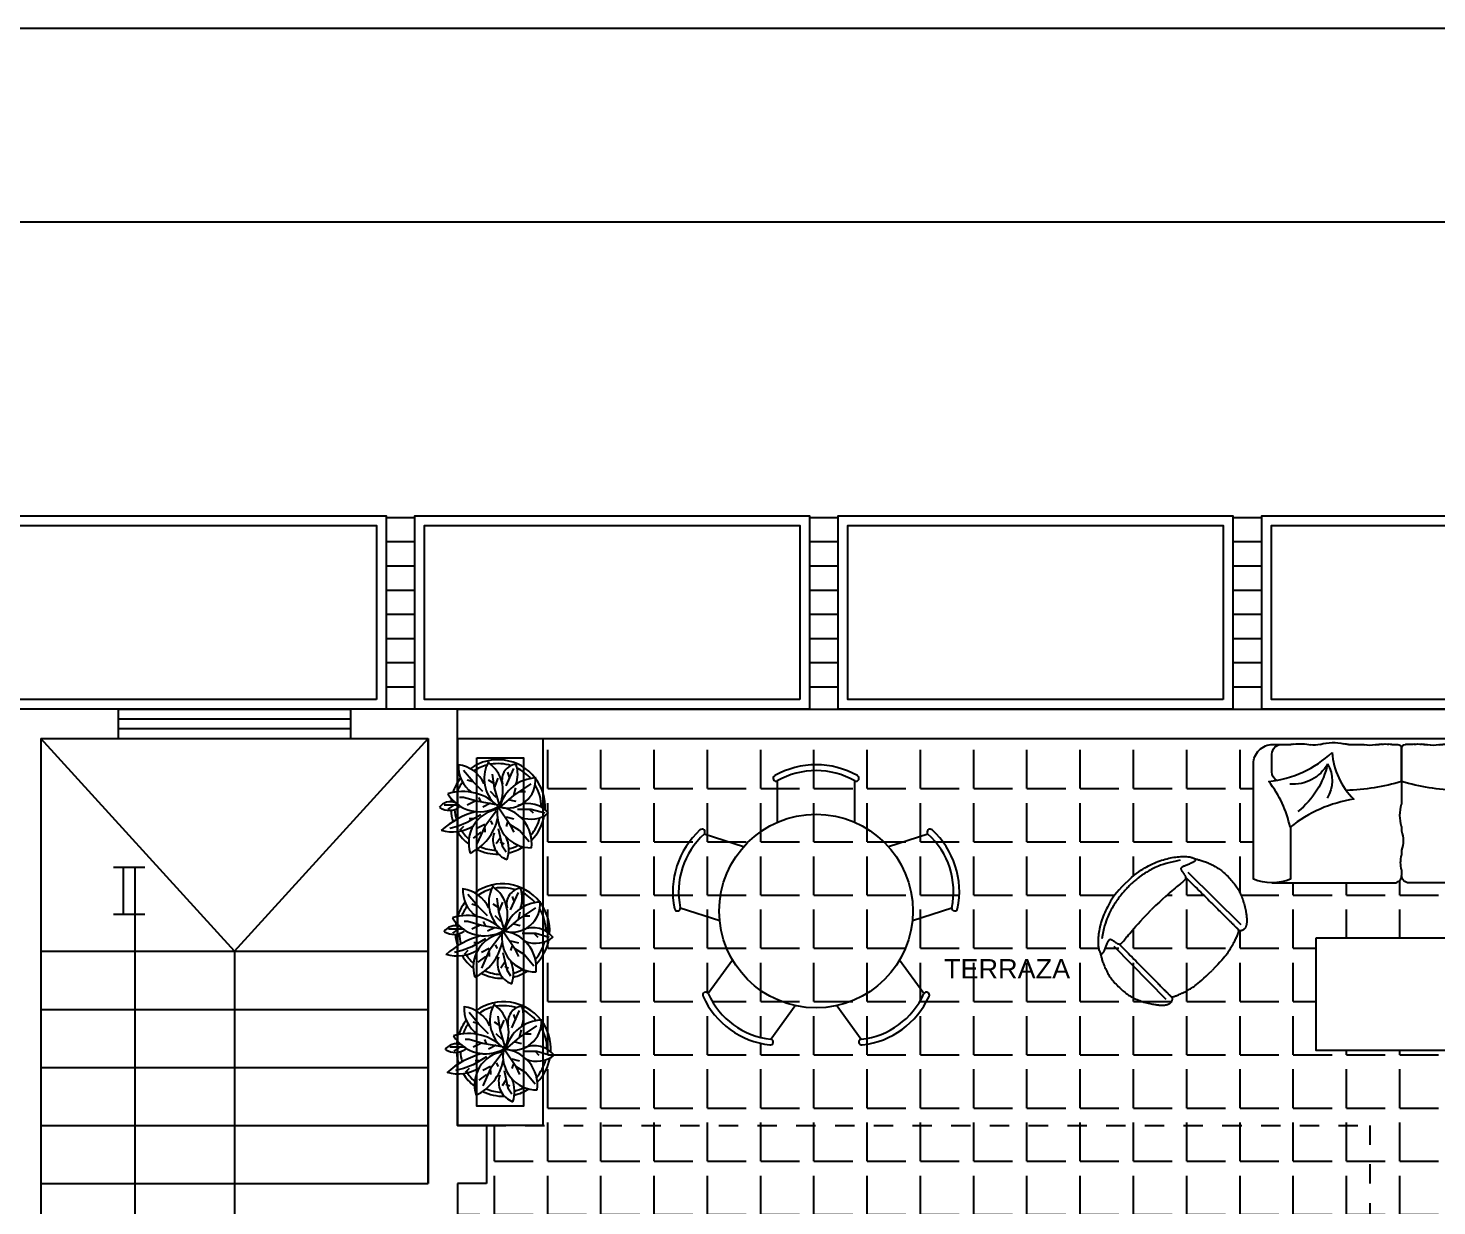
# Model space of a CAD drawing. Header units: inches. Extents: x -370 to 18, y -197 to 199.
# Drawn here: x -7.96 to -0.69, y 43.38 to 49.47 of the extents above; entities that cross this region are included whole.
import ezdxf

# ---------------------------------------------------------------- set-up
doc = ezdxf.new("R2010")
doc.units = ezdxf.units.IN
doc.header["$MEASUREMENT"] = 0
doc.linetypes.add('RAYITAS', pattern=[0.375, 0.25, -0.125])
for name, color, linetype in [('artefactos', 1, 'Continuous'), ('aux', 2, 'Continuous'), ('aux2', 194, 'Continuous'), ('MUEBLES', 7, 'Continuous')]:
    doc.layers.add(name, color=color, linetype=linetype)
doc.styles.get("Standard").update_dxf_attribs({"font": 'arial.ttf'})
pattern_1 = [(0, (-57.25582, 87.06278), (0, 0.275), [0.2, -0.075]), (90, (-57.25582, 87.06278), (-0.275, 2e-17), [0.2, -0.075])]

# ---------------------------------------------------------------- blocks, each defined once
blk = doc.blocks.new('arbol 1')
at = {"layer": 'artefactos', "color": 116, "true_color": 0x136734}
for radius, start, end in [(0.61, 121.3306, 141.8442), (0.56, 120.9025, 138.0337), (0.61, 94.0019, 108.264), (0.56, 93.3784, 107.1305), (0.61, 79.8796, 83.6062), (0.61, 52.3459, 72.1552), (0.56, 54.9472, 69.5479), (0.61, 153.5986, 180.9125), (0.61, 307.7678, 35.985), (0.56, 14.5729, 33.9936), (0.56, 156.2376, 177.0937), (0.56, 342.2632, 9.842), (0.61, 193.1106, 212.3931), (0.56, 194.5759, 207.9941), (0.56, 310.9431, 333.6596), (0.61, 225.4259, 259.3549), (0.56, 229.2608, 255.8214), (0.61, 266.5434, 307.2408), (0.56, 269.812, 300.7838)]:
    blk.add_arc((0.68, 0.655), radius, start, end, dxfattribs=at)
at = {"layer": 'aux2', "color": 116, "true_color": 0x136734}
for p, q in [((0.428, 1.175), (0.403, 1.275)), ((0.703, 1.225), (0.653, 1.3)), ((0.703, 1.15), (0.703, 1.35)), ((0.428, 1.1), (0.378, 1.15)), ((0.478, 1.05), (0.428, 1.175)), ((0.753, 0.925), (0.803, 1.1)), ((0.803, 1.1), (0.803, 1.15)), ((1.003, 0.975), (1.153, 1.1)), ((0.428, 0.825), (0.203, 0.925)), ((0.353, 0.875), (0.278, 0.975)), ((0.453, 0.825), (0.403, 0.925)), ((0.578, 0.875), (0.478, 1.05)), ((0.528, 0.975), (0.528, 1.025)), ((0.753, 0.95), (0.703, 1.05)), ((0.703, 0.65), (0.753, 0.925)), ((0.878, 0.85), (1.003, 0.975)), ((1.003, 0.975), (1.028, 1.05)), ((0.403, 0.825), (0.353, 0.825)), ((0.628, 0.675), (0.428, 0.825)), ((0.503, 0.75), (0.453, 0.725)), ((0.728, 0.75), (0.678, 0.85)), ((0.753, 0.875), (0.803, 0.9)), ((0.803, 0.675), (0.878, 0.75)), ((0.978, 0.7), (1.028, 0.775)), ((0.178, 0.6), (0.103, 0.55)), ((0.403, 0.65), (0.178, 0.6)), ((0.278, 0.625), (0.203, 0.675)), ((0.228, 0.625), (0.203, 0.575)), ((0.503, 0.525), (0.428, 0.55)), ((0.453, 0.5), (0.678, 0.65)), ((0.553, 0.55), (0.528, 0.45)), ((0.678, 0.625), (0.928, 0.7)), ((0.678, 0.625), (0.828, 0.45)), ((0.928, 0.7), (1.103, 0.725)), ((0.928, 0.7), (1.053, 0.65)), ((0.953, 0.55), (1.178, 0.45)), ((0.228, 0.25), (0.378, 0.375)), ((0.453, 0.5), (0.353, 0.45)), ((0.378, 0.375), (0.453, 0.5)), ((0.653, 0.4), (0.653, 0.225)), ((0.778, 0.525), (0.753, 0.425)), ((0.828, 0.45), (0.978, 0.225)), ((0.828, 0.45), (0.928, 0.425)), ((0.878, 0.375), (0.878, 0.3)), ((1.053, 0.5), (1.128, 0.525)), ((0.653, 0.25), (0.603, 0.2)), ((0.653, 0.225), (0.603, 0.05))]:
    blk.add_line(p, q, dxfattribs=at)
for centre, radius, start, end in [((0.847, 1.237), 0.488, 162.1729, 212.9232), ((-0.432, 0.657), 1.088, 14.4659, 42.1317), ((1.101, 0.89), 0.482, 121.3341, 209.1793), ((0.865, 1.282), 0.228, 147.9507, 215.8676), ((0.578, 1.269), 0.17, 337.1128, 56.6053), ((0.243, 1.109), 0.637, 313.3479, 17.532), ((0.68, 0.655), 0.56, 83.6247, 84.0354), ((1.202, 0.763), 0.403, 85.5178, 145.6968), ((0.803, 1.221), 0.426, 294.312, 352.4208), ((0.216, 0.596), 0.436, 8.8344, 107.4666), ((0.661, 1.282), 0.636, 205.1195, 258.1538), ((0.894, 1.027), 0.437, 245.6522, 324.5506), ((1.045, 0.378), 0.454, 60.7057, 132.1778), ((0.259, 0.446), 0.274, 71.0032, 161.0043), ((0.132, 0.922), 0.408, 251.1175, 293.1563), ((0.591, 0.226), 0.438, 78.2366, 180.6445), ((0.207, 0.693), 0.475, 263.4525, 355.4287), ((0.132, 0.922), 0.408, 313.639, 314.1881), ((1.028, 0.53), 0.362, 164.0389, 275.5712), ((0.557, 0.147), 0.498, 1.7002, 75.6184), ((1.028, 0.395), 0.207, 6.0973, 103.9177), ((0.393, 0.262), 0.331, 307.6855, 23.0732), ((1.105, 0.808), 0.409, 251.0507, 286.9573), ((0.894, 0.23), 0.371, 159.1184, 218.3945)]:
    blk.add_arc(centre, radius, start, end, dxfattribs=at)
blk = doc.blocks.new('mesa_redonda')
at = {"layer": 'artefactos'}
for p, q in [((697.5142, 606.3191), (697.5142, 606.1049)), ((697.9142, 606.1049), (697.9142, 606.3191)), ((697.3402, 605.9784), (697.1365, 606.0446)), ((698.2919, 606.0446), (698.0882, 605.9784)), ((697.0129, 605.6642), (697.2166, 605.598)), ((698.2118, 605.598), (698.4155, 605.6642)), ((697.283, 605.3934), (697.1571, 605.2201)), ((698.2713, 605.2201), (698.1454, 605.3934)), ((697.4807, 604.985), (697.6066, 605.1583)), ((697.8217, 605.1583), (697.9477, 604.985))]:
    blk.add_line(p, q, dxfattribs=at)
blk.add_circle((697.7142, 605.6466), 0.5, dxfattribs=at)
for centre, radius, start, end in [((697.5076, 606.3325), 0.015, 116.03571, 296.03571), ((697.7142, 605.97), 0.4322, 60.45117, 119.54883), ((697.7142, 605.9695), 0.4027, 60.22178, 119.77822), ((697.9208, 606.3325), 0.015, 243.96429, 63.96429), ((697.4066, 605.7465), 0.4322, 132.45117, 191.54883), ((697.1257, 606.055), 0.015, 315.96429, 135.96429), ((698.3027, 606.055), 0.015, 44.03571, 224.03571), ((698.0218, 605.7465), 0.4322, 348.45117, 47.54883), ((697.4071, 605.7464), 0.4027, 132.22178, 191.77822), ((698.0213, 605.7464), 0.4027, 348.22178, 47.77822), ((696.998, 605.6621), 0.015, 188.03571, 8.03571), ((698.4304, 605.6621), 0.015, 171.96429, 351.96429), ((697.1439, 605.2131), 0.015, 27.96429, 207.96429), ((697.5241, 605.385), 0.4322, 204.45117, 263.54883), ((697.5244, 605.3854), 0.4027, 204.22178, 263.77822), ((697.904, 605.3854), 0.4027, 276.22178, 335.77822), ((697.9043, 605.385), 0.4322, 276.45117, 335.54883), ((698.2845, 605.2131), 0.015, 332.03571, 152.03571), ((697.4781, 604.9702), 0.015, 260.03571, 80.03571), ((697.9502, 604.9702), 0.015, 99.96429, 279.96429)]:
    blk.add_arc(centre, radius, start, end, dxfattribs=at)
blk = doc.blocks.new('sillon2_pl')
at = {"layer": 'artefactos', "color": 1}
for p, q in [((-1.3844, 0.6959), (-1.337, 0.6959)), ((-1.0394, 0.6959), (-0.9776, 0.6959)), ((-0.8802, 0.6959), (-0.8826, 0.6959)), ((-0.8158, 0.6959), (-0.785, 0.6959)), ((-0.765, 0.5046), (-0.765, 0.6759)), ((-0.765, 0.6759), (-0.765, 0.3872)), ((-0.765, 0.6759), (-0.765, 0.3872)), ((-0.7142, 0.6959), (-0.745, 0.6959)), ((-0.7142, 0.6959), (-0.745, 0.6959)), ((-0.6474, 0.6959), (-0.6498, 0.6959)), ((-0.6498, 0.6959), (-0.6474, 0.6959)), ((-0.4906, 0.6959), (-0.5524, 0.6959)), ((-0.4906, 0.6959), (-0.5524, 0.6959)), ((-0.1456, 0.6959), (-0.193, 0.6959)), ((-0.1456, 0.6959), (-0.193, 0.6959)), ((-1.4344, 0.5536), (-1.4344, 0.6459)), ((-1.4344, 0.5536), (-1.4344, 0.6459)), ((-0.0956, 0.5536), (-0.0956, 0.6459)), ((-0.765, 0.272), (-0.765, 0.2488)), ((-0.765, 0.272), (-0.765, 0.2488)), ((-0.765, 0.1495), (-0.765, 0.1239)), ((-0.765, 0.1495), (-0.765, 0.1239)), ((-0.765, 0.0476), (-0.765, 0.0191)), ((-0.765, 0.0476), (-0.765, 0.0191)), ((-1.4344, -0.0191), (-1.3388, -0.0191)), ((-0.0956, -0.0191), (-0.1913, -0.0191))]:
    blk.add_line(p, q, dxfattribs=at)
for points in [[(-1.3388, 0.2699), (-1.3388, 0, -0.2), (-1.53, 0), (-1.53, 0.5959, -0.414214), (-1.43, 0.6959), (-1.3844, 0.6959)], [(-0.1913, 0.2699), (-0.1913, 0, 0.2), (0, 0), (0, 0.5959, 0.414214), (-0.1, 0.6959), (-0.1456, 0.6959)], [(-1.3388, -0.0191), (-0.8032, -0.0191, 0.414214), (-0.765, 0.0191, 0.414214)], [(-0.1913, -0.0191), (-0.7268, -0.0191, -0.414214), (-0.765, 0.0191, -0.414214)]]:
    blk.add_lwpolyline(points, format="xyb", dxfattribs=at)
for points in [[(-1.1232, 0.6544, 0.188011), (-1.0112, 0.413, 0.130529), (-1.3404, 0.2685, 0.110936), (-1.4506, 0.5042, 0.162859)], [(-0.4068, 0.6544, -0.188011), (-0.5188, 0.413, -0.130529), (-0.1896, 0.2685, -0.110936), (-0.0794, 0.5042, -0.162859)]]:
    blk.add_lwpolyline(points, format="xyb", close=True, dxfattribs=at)
blk.add_lwpolyline([(-0.765, 0.5082), (-0.765, 0.3872)], dxfattribs=at)
blk.add_lwpolyline([(-0.765, 0.5082), (-0.765, 0.3872)], dxfattribs=at)
for centre, radius, start, end in [((-1.3844, 0.6459), 0.05, 90, 180), ((-1.337, 0.7959), 0.1, 270, 278.05582), ((-1.2858, 0.4346), 0.2649, 78.49498, 98.05582), ((-1.2131, 0.7921), 0.1, 258.49498, 286.18746), ((-1.1193, 0.469), 0.2365, 76.27426, 106.18746), ((-1.0394, 0.7959), 0.1, 256.27426, 270), ((-0.9776, 0.5959), 0.1, 78.15566, 90), ((-0.9289, 0.828), 0.1372, 258.15566, 281.84434), ((-0.8802, 0.5959), 0.1, 90, 101.84434), ((-0.8826, 0.7959), 0.1, 270, 278.30333), ((-0.8492, 0.567), 0.1313, 81.69667, 98.30333), ((-0.8158, 0.7959), 0.1, 261.69667, 270), ((-0.785, 0.6759), 0.02, 0, 90), ((-0.745, 0.6759), 0.02, 90, 180), ((-0.7142, 0.7959), 0.1, 270, 278.30333), ((-0.6808, 0.567), 0.1313, 81.69667, 98.30333), ((-0.6474, 0.7959), 0.1, 261.69667, 270), ((-0.6498, 0.5959), 0.1, 78.15566, 90), ((-0.6011, 0.828), 0.1372, 258.15566, 281.84434), ((-0.5524, 0.5959), 0.1, 90, 101.84434), ((-0.4906, 0.7959), 0.1, 270, 283.72574), ((-0.4107, 0.469), 0.2365, 73.81254, 103.72574), ((-0.3169, 0.7921), 0.1, 253.81254, 281.50502), ((-0.2442, 0.4346), 0.2649, 81.94418, 101.50502), ((-0.193, 0.7959), 0.1, 261.94418, 270), ((-0.1456, 0.6459), 0.05, 0, 90), ((-0.2389, 0.5085), 0.1677, 148.69151, 212.72432), ((0.0302, 0.6814), 0.4212, 191.75458, 231.93116), ((-0.2072, 0.6884), 0.198, 207.95491, 275.63863), ((-1.3844, 0.5536), 0.05, 180, 240.31701), ((-1.3353, 0.1693), 0.367, 44.93442, 83.65551), ((-0.1456, 0.5536), 0.05, 299.68299, 0), ((-1.1952, 0.1876), 0.2691, 63.57332, 122.72271), ((-1.08, 1.5495), 1.0913, 271.50253, 286.77711), ((-0.45, 1.5495), 1.0913, 253.22289, 268.49747), ((-1.1018, 0.2127), 0.2175, 83.0467, 149.66841), ((-0.9553, 0.3296), 0.1988, 343.16563, 16.83437), ((-0.6132, 0.1992), 0.1597, 161.89712, 198.10288), ((-0.903, 0.0858), 0.1431, 344.55144, 15.44856)]:
    blk.add_arc(centre, radius, start, end, dxfattribs=at)
blk = doc.blocks.new('sillon_terraza_elev')
at = {"color": 1, "linetype": 'Continuous'}
for points in [[(3.7083, 16.2127), (3.6847, 16.2127), (3.6639, 16.212), (3.6457, 16.2108), (3.6297, 16.2091), (3.6154, 16.207), (3.6025, 16.2045), (3.5906, 16.2017), (3.5794, 16.1988), (3.5685, 16.1957), (3.5579, 16.1924), (3.5475, 16.189), (3.5374, 16.1855), (3.5275, 16.1818), (3.5179, 16.1779), (3.5085, 16.1739), (3.4993, 16.1697), (3.4903, 16.1653), (3.4816, 16.1608), (3.4731, 16.1561), (3.4648, 16.1512), (3.4567, 16.1463), (3.4489, 16.1411), (3.4412, 16.1359), (3.4338, 16.1305), (3.4266, 16.1251), (3.4197, 16.1195), (3.413, 16.114), (3.4067, 16.1084), (3.4008, 16.103), (3.3952, 16.0976), (3.3902, 16.0924), (3.3856, 16.0874), (3.3816, 16.0827), (3.3781, 16.0782), (3.3751, 16.074), (3.3725, 16.07), (3.3703, 16.0663), (3.3685, 16.0629), (3.3671, 16.0599), (3.3661, 16.0571), (3.3653, 16.0547), (3.3648, 16.0525), (3.3646, 16.0506), (3.3647, 16.049), (3.3649, 16.0475), (3.3654, 16.0462), (3.366, 16.0451), (3.3668, 16.044), (3.3678, 16.0431), (3.369, 16.0422), (3.3703, 16.0415), (3.372, 16.0411), (3.3739, 16.0408), (3.3762, 16.0408), (3.3788, 16.0412), (3.3819, 16.0419), (3.3854, 16.043), (3.3892, 16.0444), (3.3934, 16.0461), (3.3977, 16.048), (3.4022, 16.0499), (3.4068, 16.052), (3.4113, 16.054), (3.4157, 16.0559), (3.4199, 16.0577), (3.4239, 16.0594), (3.4277, 16.0608), (3.4312, 16.0621), (3.4345, 16.0632), (3.4375, 16.064), (3.4401, 16.0647), (3.4425, 16.0652), (3.4446, 16.0654), (3.4463, 16.0655), (3.4478, 16.0653), (3.449, 16.0648), (3.4501, 16.0642), (3.4511, 16.0633), (3.4519, 16.0621), (3.4526, 16.0608), (3.4533, 16.0592), (3.454, 16.0574), (3.4546, 16.0554), (3.4552, 16.0532), (3.4558, 16.051), (3.4563, 16.0486), (3.4568, 16.0461), (3.4572, 16.0435), (3.4577, 16.041), (3.4581, 16.0384), (3.4585, 16.0358), (3.4589, 16.0333), (3.4593, 16.0308), (3.4598, 16.0284), (3.4603, 16.0261), (3.4609, 16.024), (3.4615, 16.022), (3.4623, 16.0201), (3.4631, 16.0184), (3.464, 16.0169), (3.4649, 16.0155), (3.4659, 16.0142), (3.467, 16.013), (3.4682, 16.012), (3.4694, 16.0111), (3.4708, 16.0104), (3.4725, 16.0098), (3.4746, 16.0093), (3.4771, 16.009), (3.4802, 16.0089), (3.4839, 16.0089), (3.4885, 16.0091), (3.4939, 16.0095), (3.5001, 16.0101), (3.5071, 16.0108), (3.515, 16.0116), (3.5236, 16.0124), (3.5329, 16.0134), (3.543, 16.0144), (3.5537, 16.0153), (3.5651, 16.0163), (3.5777, 16.0173), (3.5921, 16.0182), (3.6087, 16.0191), (3.6281, 16.0199), (3.6508, 16.0208), (3.6773, 16.0215), (3.7083, 16.0223)], [(3.9949, 16.097), (3.9702, 16.1131), (3.9494, 16.1261), (3.9318, 16.1364), (3.9172, 16.1444), (3.9048, 16.1506), (3.8944, 16.1553), (3.8852, 16.1589), (3.877, 16.1619), (3.8691, 16.1645), (3.8616, 16.1669), (3.8545, 16.1691), (3.8477, 16.1711), (3.8413, 16.1728), (3.8353, 16.1744), (3.8296, 16.1758), (3.8243, 16.1771), (3.8193, 16.1782), (3.8147, 16.1793), (3.8102, 16.1802), (3.806, 16.181), (3.8018, 16.1818), (3.7976, 16.1826), (3.7933, 16.1833), (3.7889, 16.184), (3.7843, 16.1846), (3.7795, 16.1853), (3.7745, 16.186), (3.7694, 16.1866), (3.7642, 16.1872), (3.7589, 16.1878), (3.7535, 16.1883), (3.7481, 16.1887), (3.7427, 16.1891), (3.7372, 16.1895), (3.7317, 16.1898), (3.7261, 16.19), (3.7205, 16.1901), (3.7146, 16.1902), (3.7086, 16.1901), (3.7025, 16.19), (3.6961, 16.1899), (3.6895, 16.1896), (3.6828, 16.1892), (3.6758, 16.1888), (3.6687, 16.1882), (3.6614, 16.1875), (3.654, 16.1867), (3.6464, 16.1858), (3.6387, 16.1848), (3.6309, 16.1836), (3.6231, 16.1824), (3.6152, 16.181), (3.6074, 16.1796), (3.5997, 16.1781), (3.5922, 16.1765), (3.5848, 16.1748), (3.5776, 16.1732), (3.5706, 16.1714), (3.5635, 16.1694), (3.5562, 16.1673), (3.5487, 16.1648), (3.5407, 16.162), (3.5323, 16.1588), (3.5231, 16.1551), (3.5132, 16.1509), (3.5025, 16.1461), (3.491, 16.1405), (3.4788, 16.1341), (3.4657, 16.1266), (3.4518, 16.118), (3.4372, 16.1082), (3.4217, 16.097)], [(3.7083, 16.2127), (3.732, 16.2127), (3.7527, 16.212), (3.7709, 16.2108), (3.787, 16.2091), (3.8013, 16.207), (3.8141, 16.2045), (3.826, 16.2017), (3.8372, 16.1988), (3.8481, 16.1957), (3.8588, 16.1924), (3.8691, 16.189), (3.8793, 16.1855), (3.8891, 16.1818), (3.8988, 16.1779), (3.9082, 16.1739), (3.9174, 16.1697), (3.9263, 16.1653), (3.935, 16.1608), (3.9436, 16.1561), (3.9519, 16.1512), (3.9599, 16.1463), (3.9678, 16.1411), (3.9754, 16.1359), (3.9829, 16.1305), (3.9901, 16.1251), (3.997, 16.1195), (4.0037, 16.114), (4.01, 16.1084), (4.0159, 16.103), (4.0214, 16.0976), (4.0265, 16.0924), (4.031, 16.0874), (4.0351, 16.0827), (4.0386, 16.0782), (4.0416, 16.074), (4.0442, 16.07), (4.0463, 16.0663), (4.0481, 16.0629), (4.0495, 16.0599), (4.0506, 16.0571), (4.0513, 16.0547), (4.0518, 16.0525), (4.052, 16.0506), (4.052, 16.049), (4.0517, 16.0475), (4.0513, 16.0462), (4.0506, 16.0451), (4.0498, 16.044), (4.0488, 16.0431), (4.0477, 16.0422), (4.0463, 16.0415), (4.0447, 16.0411), (4.0428, 16.0408), (4.0405, 16.0408), (4.0379, 16.0412), (4.0348, 16.0419), (4.0313, 16.043), (4.0274, 16.0444), (4.0233, 16.0461), (4.0189, 16.048), (4.0144, 16.0499), (4.0099, 16.052), (4.0054, 16.054), (4.001, 16.0559), (3.9968, 16.0577), (3.9928, 16.0594), (3.989, 16.0608), (3.9854, 16.0621), (3.9822, 16.0632), (3.9792, 16.064), (3.9765, 16.0647), (3.9741, 16.0652), (3.9721, 16.0654), (3.9704, 16.0655), (3.9689, 16.0653), (3.9676, 16.0648), (3.9665, 16.0642), (3.9656, 16.0633), (3.9648, 16.0621), (3.964, 16.0608), (3.9633, 16.0592), (3.9627, 16.0574), (3.962, 16.0554), (3.9614, 16.0532), (3.9609, 16.051), (3.9604, 16.0486), (3.9599, 16.0461), (3.9594, 16.0435), (3.959, 16.041), (3.9586, 16.0384), (3.9582, 16.0358), (3.9578, 16.0333), (3.9573, 16.0308), (3.9569, 16.0284), (3.9564, 16.0261), (3.9558, 16.024), (3.9551, 16.022), (3.9544, 16.0201), (3.9536, 16.0184), (3.9527, 16.0169), (3.9517, 16.0155), (3.9507, 16.0142), (3.9496, 16.013), (3.9485, 16.012), (3.9472, 16.0111), (3.9458, 16.0104), (3.9441, 16.0098), (3.9421, 16.0093), (3.9396, 16.009), (3.9365, 16.0089), (3.9327, 16.0089), (3.9282, 16.0091), (3.9228, 16.0095), (3.9166, 16.0101), (3.9095, 16.0108), (3.9017, 16.0116), (3.8931, 16.0124), (3.8837, 16.0134), (3.8737, 16.0144), (3.863, 16.0153), (3.8515, 16.0163), (3.8389, 16.0173), (3.8246, 16.0182), (3.808, 16.0191), (3.7886, 16.0199), (3.7659, 16.0208), (3.7393, 16.0215), (3.7083, 16.0223)], [(3.365, 16.0532), (3.3641, 16.0516), (3.3631, 16.0498), (3.362, 16.048), (3.3609, 16.046), (3.3596, 16.0438), (3.3582, 16.0413), (3.3567, 16.0387), (3.355, 16.0357), (3.353, 16.0324), (3.351, 16.0287), (3.3487, 16.0247), (3.3464, 16.0204), (3.3439, 16.0157), (3.3414, 16.0107), (3.3388, 16.0054), (3.3362, 15.9997), (3.3335, 15.9937), (3.3309, 15.9875), (3.3284, 15.981), (3.3259, 15.9744), (3.3235, 15.9676), (3.3212, 15.9609), (3.3191, 15.9542), (3.3171, 15.9476), (3.3154, 15.9411), (3.3139, 15.9347), (3.3125, 15.9283), (3.3113, 15.9219), (3.3103, 15.9154), (3.3095, 15.9087), (3.3088, 15.9018), (3.3082, 15.8946), (3.3078, 15.8871), (3.3075, 15.8792), (3.3074, 15.8712), (3.3073, 15.863), (3.3075, 15.8548), (3.3077, 15.8466), (3.3081, 15.8385), (3.3087, 15.8305), (3.3094, 15.8228), (3.3102, 15.8152), (3.3112, 15.8079), (3.3124, 15.8007), (3.3137, 15.7936), (3.3152, 15.7866), (3.3169, 15.7798), (3.3188, 15.7729), (3.3208, 15.7661), (3.3231, 15.7593), (3.3255, 15.7526), (3.3282, 15.7458), (3.3311, 15.739), (3.3341, 15.7323), (3.3373, 15.7255), (3.3408, 15.7187), (3.3444, 15.7118), (3.3482, 15.705), (3.3521, 15.6984), (3.356, 15.6918), (3.3599, 15.6855), (3.3638, 15.6795), (3.3676, 15.6738), (3.3712, 15.6685), (3.3746, 15.6637), (3.3778, 15.6593), (3.3809, 15.6553), (3.3837, 15.6517), (3.3864, 15.6484), (3.389, 15.6453), (3.3914, 15.6426), (3.3937, 15.64), (3.3959, 15.6377), (3.398, 15.6355), (3.4, 15.6334), (3.402, 15.6316), (3.4038, 15.6298), (3.4057, 15.6281), (3.4075, 15.6266), (3.4093, 15.6251), (3.4111, 15.6237), (3.4129, 15.6223), (3.4147, 15.6211), (3.4165, 15.6199), (3.4182, 15.6188), (3.42, 15.6178), (3.4216, 15.6168), (3.4233, 15.616), (3.4249, 15.6153), (3.4264, 15.6146), (3.4279, 15.6141), (3.4293, 15.6136), (3.4307, 15.6132), (3.4321, 15.6129), (3.4335, 15.6127), (3.4349, 15.6125), (3.4363, 15.6123), (3.4377, 15.6122), (3.439, 15.6122), (3.4404, 15.6122), (3.4417, 15.6123), (3.443, 15.6124), (3.4442, 15.6125), (3.4454, 15.6127), (3.4466, 15.6129), (3.4477, 15.6131), (3.4488, 15.6134), (3.4498, 15.6137), (3.4509, 15.6141), (3.4519, 15.6145), (3.453, 15.6149), (3.454, 15.6154), (3.4551, 15.6159), (3.4562, 15.6165), (3.4573, 15.6171), (3.4583, 15.6177), (3.4594, 15.6184), (3.4603, 15.6191), (3.4612, 15.6198), (3.462, 15.6205), (3.4627, 15.6212), (3.4633, 15.6219), (3.4638, 15.6226), (3.4643, 15.6232), (3.4647, 15.6238), (3.465, 15.6244), (3.4652, 15.625), (3.4654, 15.6254), (3.4656, 15.6258), (3.4658, 15.6262), (3.4659, 15.6265), (3.4661, 15.6268), (3.4662, 15.627), (3.4663, 15.6272), (3.4663, 15.6273), (3.4664, 15.6275)], [(3.4385, 16.0259), (3.435, 15.642)], [(3.465, 16.0154), (3.465, 16.0146), (3.465, 16.0136), (3.465, 16.0119), (3.465, 16.0096), (3.4649, 16.0063), (3.4649, 16.0019), (3.4649, 15.9961), (3.4649, 15.9888), (3.4648, 15.9799), (3.4648, 15.9695), (3.4647, 15.9579), (3.4646, 15.9454), (3.4646, 15.9323), (3.4645, 15.9188), (3.4644, 15.9053), (3.4644, 15.8919), (3.4643, 15.879), (3.4642, 15.8665), (3.4642, 15.8544), (3.4641, 15.8428), (3.464, 15.8316), (3.464, 15.8209), (3.4639, 15.8105), (3.4639, 15.8006), (3.4638, 15.7911), (3.4638, 15.7819), (3.4637, 15.7731), (3.4637, 15.7647), (3.4637, 15.7567), (3.4636, 15.749), (3.4636, 15.7417), (3.4635, 15.7347), (3.4635, 15.728), (3.4635, 15.7217), (3.4634, 15.7156), (3.4634, 15.7099), (3.4634, 15.7045), (3.4634, 15.6994), (3.4633, 15.6945), (3.4633, 15.6899), (3.4633, 15.6856), (3.4633, 15.6816), (3.4632, 15.6778), (3.4632, 15.6742), (3.4632, 15.6708), (3.4632, 15.6677), (3.4632, 15.6648), (3.4632, 15.6621), (3.4631, 15.6596), (3.4631, 15.6573), (3.4631, 15.6552), (3.4631, 15.6533), (3.4631, 15.6515), (3.4631, 15.6499), (3.4631, 15.6484), (3.4631, 15.6471), (3.4631, 15.6459), (3.4631, 15.6448), (3.4631, 15.6438), (3.4631, 15.643), (3.4631, 15.6422), (3.463, 15.6416), (3.463, 15.641), (3.463, 15.6405), (3.463, 15.6401), (3.463, 15.6397), (3.463, 15.6393), (3.463, 15.639), (3.463, 15.6386), (3.4631, 15.6382), (3.4631, 15.6378), (3.4631, 15.6373), (3.4631, 15.6367), (3.4632, 15.636), (3.4632, 15.6353), (3.4632, 15.6346), (3.4633, 15.6339), (3.4633, 15.6333), (3.4634, 15.6327), (3.4634, 15.6321), (3.4635, 15.6317), (3.4635, 15.6313), (3.4635, 15.6311), (3.4636, 15.6308), (3.4636, 15.6307), (3.4636, 15.6306), (3.4637, 15.6305), (3.4637, 15.6304), (3.4637, 15.6303), (3.4638, 15.6302), (3.4638, 15.6301), (3.4639, 15.63), (3.464, 15.6298), (3.4642, 15.6296), (3.4644, 15.6294), (3.4647, 15.6291), (3.465, 15.6287), (3.4655, 15.6283), (3.466, 15.6278), (3.4667, 15.6272), (3.4675, 15.6266), (3.4684, 15.626), (3.4696, 15.6252), (3.4709, 15.6244), (3.4725, 15.6235), (3.4743, 15.6225), (3.4764, 15.6214), (3.4788, 15.6202), (3.4816, 15.6189), (3.4849, 15.6175), (3.4886, 15.6159), (3.4928, 15.6141), (3.4976, 15.6121), (3.5028, 15.61), (3.5084, 15.6078), (3.5143, 15.6056), (3.5204, 15.6033), (3.5266, 15.6011), (3.5328, 15.599), (3.539, 15.597), (3.545, 15.5951), (3.5511, 15.5934), (3.5571, 15.5919), (3.5634, 15.5904), (3.57, 15.589), (3.5769, 15.5877), (3.5843, 15.5864), (3.5924, 15.5851), (3.6012, 15.5839), (3.611, 15.5827), (3.6221, 15.5816), (3.6349, 15.5806), (3.6496, 15.5798), (3.6665, 15.5793), (3.686, 15.579), (3.7083, 15.579)], [(3.9517, 16.0154), (3.9517, 16.0146), (3.9517, 16.0136), (3.9517, 16.0119), (3.9517, 16.0096), (3.9517, 16.0063), (3.9517, 16.0019), (3.9518, 15.9961), (3.9518, 15.9888), (3.9518, 15.9799), (3.9519, 15.9695), (3.952, 15.9579), (3.952, 15.9454), (3.9521, 15.9323), (3.9522, 15.9188), (3.9522, 15.9053), (3.9523, 15.8919), (3.9524, 15.879), (3.9524, 15.8665), (3.9525, 15.8544), (3.9526, 15.8428), (3.9526, 15.8316), (3.9527, 15.8209), (3.9527, 15.8105), (3.9528, 15.8006), (3.9528, 15.7911), (3.9529, 15.7819), (3.9529, 15.7731), (3.953, 15.7647), (3.953, 15.7567), (3.953, 15.749), (3.9531, 15.7417), (3.9531, 15.7347), (3.9532, 15.728), (3.9532, 15.7217), (3.9532, 15.7156), (3.9532, 15.7099), (3.9533, 15.7045), (3.9533, 15.6994), (3.9533, 15.6945), (3.9534, 15.6899), (3.9534, 15.6856), (3.9534, 15.6816), (3.9534, 15.6778), (3.9534, 15.6742), (3.9535, 15.6708), (3.9535, 15.6677), (3.9535, 15.6648), (3.9535, 15.6621), (3.9535, 15.6596), (3.9535, 15.6573), (3.9535, 15.6552), (3.9535, 15.6533), (3.9536, 15.6515), (3.9536, 15.6499), (3.9536, 15.6484), (3.9536, 15.6471), (3.9536, 15.6459), (3.9536, 15.6448), (3.9536, 15.6438), (3.9536, 15.643), (3.9536, 15.6422), (3.9536, 15.6416), (3.9536, 15.641), (3.9536, 15.6405), (3.9536, 15.6401), (3.9536, 15.6397), (3.9536, 15.6393), (3.9536, 15.639), (3.9536, 15.6386), (3.9536, 15.6382), (3.9536, 15.6378), (3.9536, 15.6373), (3.9535, 15.6367), (3.9535, 15.636), (3.9535, 15.6353), (3.9534, 15.6346), (3.9534, 15.6339), (3.9533, 15.6333), (3.9533, 15.6327), (3.9532, 15.6321), (3.9532, 15.6317), (3.9532, 15.6313), (3.9531, 15.6311), (3.9531, 15.6308), (3.9531, 15.6307), (3.953, 15.6306), (3.953, 15.6305), (3.953, 15.6304), (3.9529, 15.6303), (3.9529, 15.6302), (3.9528, 15.6301), (3.9528, 15.63), (3.9526, 15.6298), (3.9525, 15.6296), (3.9523, 15.6294), (3.952, 15.6291), (3.9516, 15.6287), (3.9512, 15.6283), (3.9507, 15.6278), (3.95, 15.6272), (3.9492, 15.6266), (3.9482, 15.626), (3.9471, 15.6252), (3.9457, 15.6244), (3.9442, 15.6235), (3.9424, 15.6225), (3.9403, 15.6214), (3.9378, 15.6202), (3.935, 15.6189), (3.9318, 15.6175), (3.9281, 15.6159), (3.9238, 15.6141), (3.9191, 15.6121), (3.9139, 15.61), (3.9083, 15.6078), (3.9024, 15.6056), (3.8963, 15.6033), (3.8901, 15.6011), (3.8838, 15.599), (3.8777, 15.597), (3.8716, 15.5951), (3.8656, 15.5934), (3.8595, 15.5919), (3.8532, 15.5904), (3.8467, 15.589), (3.8398, 15.5877), (3.8323, 15.5864), (3.8243, 15.5851), (3.8155, 15.5839), (3.8057, 15.5827), (3.7945, 15.5816), (3.7818, 15.5806), (3.7671, 15.5798), (3.7501, 15.5793), (3.7307, 15.579), (3.7083, 15.579)], [(4.0517, 16.0532), (4.0526, 16.0516), (4.0536, 16.0498), (4.0547, 16.048), (4.0558, 16.046), (4.0571, 16.0438), (4.0584, 16.0413), (4.06, 16.0387), (4.0617, 16.0357), (4.0636, 16.0324), (4.0657, 16.0287), (4.0679, 16.0247), (4.0703, 16.0204), (4.0727, 16.0157), (4.0753, 16.0107), (4.0779, 16.0054), (4.0805, 15.9997), (4.0831, 15.9937), (4.0857, 15.9875), (4.0883, 15.981), (4.0908, 15.9744), (4.0932, 15.9676), (4.0955, 15.9609), (4.0976, 15.9542), (4.0995, 15.9476), (4.1013, 15.9411), (4.1028, 15.9347), (4.1041, 15.9283), (4.1053, 15.9219), (4.1063, 15.9154), (4.1072, 15.9087), (4.1079, 15.9018), (4.1084, 15.8946), (4.1089, 15.8871), (4.1091, 15.8792), (4.1093, 15.8712), (4.1093, 15.863), (4.1092, 15.8548), (4.1089, 15.8466), (4.1085, 15.8385), (4.108, 15.8305), (4.1073, 15.8228), (4.1065, 15.8152), (4.1055, 15.8079), (4.1043, 15.8007), (4.103, 15.7936), (4.1015, 15.7866), (4.0998, 15.7798), (4.0979, 15.7729), (4.0958, 15.7661), (4.0936, 15.7593), (4.0911, 15.7526), (4.0885, 15.7458), (4.0856, 15.739), (4.0826, 15.7323), (4.0793, 15.7255), (4.0759, 15.7187), (4.0722, 15.7118), (4.0685, 15.705), (4.0646, 15.6984), (4.0606, 15.6918), (4.0567, 15.6855), (4.0529, 15.6795), (4.0491, 15.6738), (4.0455, 15.6685), (4.0421, 15.6637), (4.0388, 15.6593), (4.0358, 15.6553), (4.0329, 15.6517), (4.0302, 15.6484), (4.0276, 15.6453), (4.0252, 15.6426), (4.0229, 15.64), (4.0207, 15.6377), (4.0186, 15.6355), (4.0166, 15.6334), (4.0147, 15.6316), (4.0128, 15.6298), (4.011, 15.6281), (4.0092, 15.6266), (4.0074, 15.6251), (4.0055, 15.6237), (4.0037, 15.6223), (4.0019, 15.6211), (4.0002, 15.6199), (3.9984, 15.6188), (3.9967, 15.6178), (3.995, 15.6168), (3.9934, 15.616), (3.9918, 15.6153), (3.9903, 15.6146), (3.9888, 15.6141), (3.9873, 15.6136), (3.9859, 15.6132), (3.9845, 15.6129), (3.9831, 15.6127), (3.9817, 15.6125), (3.9804, 15.6123), (3.979, 15.6122), (3.9776, 15.6122), (3.9763, 15.6122), (3.975, 15.6123), (3.9737, 15.6124), (3.9724, 15.6125), (3.9712, 15.6127), (3.9701, 15.6129), (3.969, 15.6131), (3.9679, 15.6134), (3.9668, 15.6137), (3.9658, 15.6141), (3.9648, 15.6145), (3.9637, 15.6149), (3.9626, 15.6154), (3.9616, 15.6159), (3.9605, 15.6165), (3.9594, 15.6171), (3.9583, 15.6177), (3.9573, 15.6184), (3.9563, 15.6191), (3.9554, 15.6198), (3.9546, 15.6205), (3.9539, 15.6212), (3.9533, 15.6219), (3.9528, 15.6226), (3.9524, 15.6232), (3.952, 15.6238), (3.9517, 15.6244), (3.9514, 15.625), (3.9512, 15.6254), (3.951, 15.6258), (3.9509, 15.6262), (3.9507, 15.6265), (3.9506, 15.6268), (3.9505, 15.627), (3.9504, 15.6272), (3.9503, 15.6273), (3.9503, 15.6275)], [(3.9781, 16.0259), (3.9817, 15.642)]]:
    blk.add_lwpolyline(points, dxfattribs=at)

msp = doc.modelspace()

# ---------------------------------------------------------------- hatches: boundary and pattern name
at = {"transparency": 33554610}
h = msp.add_hatch(dxfattribs=at)
h.set_pattern_fill('LINE', color=8, angle=180)
h.set_pattern_definition([(180, (20.02144, 61.68821), (-2e-17, -0.125), [])])
h.paths.add_polyline_path([(-6.11527, 45.94745), (-5.96644, 45.94745), (-5.96644, 46.94745), (-6.11527, 46.94745)])
h = msp.add_hatch(dxfattribs=at)
h.set_pattern_fill('LINE', color=8, angle=180)
h.set_pattern_definition([(180, (22.20777, 61.68821), (-2e-17, -0.125), [])])
h.paths.add_polyline_path([(-3.92894, 45.94745), (-3.7801, 45.94745), (-3.7801, 46.94745), (-3.92894, 46.94745)])
h = msp.add_hatch(dxfattribs=at)
h.set_pattern_fill('LINE', color=8, angle=180)
h.set_pattern_definition([(180, (24.3941, 61.68821), (-2e-17, -0.125), [])])
h.paths.add_polyline_path([(-1.7426, 45.94745), (-1.59377, 45.94745), (-1.59377, 46.94745), (-1.7426, 46.94745)])
h = msp.add_hatch(dxfattribs=at)
h.set_pattern_fill('ANGLE', color=8)
h.set_pattern_definition(pattern_1)
h.paths.add_polyline_path([(-5.30628, 43.79745), (-1.03478, 43.79745), (-1.03478, 42.75021), (-0.28478, 42.75021), (-0.28478, 38.09745), (1.39736, 38.09745), (1.39736, 44.19745), (0.16522, 44.19745), (0.16522, 45.79745), (-5.30628, 45.79745)])
h.paths.add_polyline_path([(-4.45189, 44.4788, 0.9384169), (-4.47917, 44.46647, 0.2660911), (-4.13158, 44.21393, 0.9384169), (-4.12828, 44.24369, -0.265876)], flags=16)
h.paths.add_polyline_path([(-2.04367, 44.46413), (-2.01758, 44.47554), (-2.04346, 44.46449)], flags=16)
h.paths.add_polyline_path([(-1.8713, 45.15557), (-1.81596, 45.12677), (-1.76996, 45.08736), (-1.72481, 45.0356), (-1.69719, 44.98384), (-1.67848, 44.92248), (-1.6734, 44.88942), (-1.67272, 44.88445), (-1.66539, 44.82207), (-1.71551, 44.79229), (-1.74457, 44.72588), (-1.77997, 44.67381), (-1.8203, 44.62892), (-1.83452, 44.61472), (-1.82095, 44.6287), (-1.80937, 44.64108), (-1.79954, 44.65203), (-1.7912, 44.66174), (-1.7841, 44.6704), (-1.77801, 44.67818), (-1.77267, 44.68528), (-1.76787, 44.69185), (-1.76352, 44.69801), (-1.75955, 44.70385), (-1.7559, 44.70946), (-1.75251, 44.71493), (-1.74932, 44.72035), (-1.74627, 44.72581), (-1.7433, 44.7314), (-1.74035, 44.73719), (-1.73745, 44.7431), (-1.73463, 44.74905), (-1.73191, 44.75495), (-1.72933, 44.7607), (-1.72692, 44.7662), (-1.72471, 44.77138), (-1.72273, 44.77612), (-1.72101, 44.78037), (-1.71952, 44.78414), (-1.71825, 44.78747), (-1.71719, 44.79039), (-1.7163, 44.79296), (-1.71558, 44.79521), (-1.71499, 44.79718), (-1.71453, 44.79891), (-1.71416, 44.80043), (-1.71389, 44.80177), (-1.71369, 44.80294), (-1.71355, 44.80394), (-1.71347, 44.8048), (-1.71343, 44.80552), (-1.71342, 44.80613), (-1.71343, 44.80663), (-1.71345, 44.80704), (-1.71347, 44.80736), (-1.71349, 44.80762), (-1.71352, 44.80782), (-1.71355, 44.80797), (-1.71359, 44.80809), (-1.71362, 44.80818), (-1.71366, 44.80826), (-1.7137, 44.80834), (-1.71375, 44.80843), (-1.71381, 44.80854), (-1.7139, 44.80867), (-1.71403, 44.80884), (-1.7142, 44.80906), (-1.71442, 44.80933), (-1.71471, 44.80967), (-1.71505, 44.81008), (-1.71546, 44.81055), (-1.71589, 44.81105), (-1.71636, 44.81158), (-1.71682, 44.8121), (-1.71728, 44.81262), (-1.71772, 44.81311), (-1.71811, 44.81354), (-1.71845, 44.81392), (-1.71875, 44.81424), (-1.71902, 44.81452), (-1.71923, 44.81474), (-1.74194, 44.83721), (-1.76586, 44.86089), (-1.78731, 44.88212), (-1.80867, 44.90325), (-1.83416, 44.92849), (-1.85623, 44.95032), (-1.88099, 44.97483), (-1.90857, 45.00212), (-1.93709, 45.03036), (-1.96158, 45.05459), (-1.98086, 45.07367), (-2.00812, 45.05082), (-2.0087, 45.05035), (-2.05238, 45.01441), (-2.05827, 45.00943), (-2.06787, 45.00117), (-2.07866, 44.99169), (-2.09103, 44.98059), (-2.10534, 44.96749), (-2.12199, 44.95201), (-2.14134, 44.93377), (-2.16377, 44.91239), (-2.18515, 44.88996), (-2.20339, 44.87061), (-2.21887, 44.85396), (-2.23197, 44.83965), (-2.24307, 44.82728), (-2.25255, 44.81649), (-2.26081, 44.80689), (-2.26822, 44.79812), (-2.27509, 44.78985), (-2.2815, 44.78207), (-2.28744, 44.77481), (-2.32575, 44.72777), (-2.35701, 44.75034), (-2.35846, 44.75135), (-2.36056, 44.75275), (-2.36263, 44.75408), (-2.36464, 44.7553), (-2.36658, 44.7564), (-2.36844, 44.75736), (-2.37018, 44.75817), (-2.37181, 44.7588), (-2.3733, 44.75923), (-2.37467, 44.75945), (-2.37596, 44.75942), (-2.37719, 44.75913), (-2.37839, 44.75854), (-2.37958, 44.75763), (-2.3808, 44.75638), (-2.38207, 44.75477), (-2.38341, 44.75276), (-2.38483, 44.75038), (-2.38632, 44.74765), (-2.38786, 44.74457), (-2.38946, 44.74118), (-2.3911, 44.73748), (-2.39278, 44.7335), (-2.3945, 44.72926), (-2.39624, 44.72478), (-2.398, 44.72016), (-2.39977, 44.7155), (-2.40154, 44.71092), (-2.4186, 44.66834), (-2.43799, 44.71217), (-2.43874, 44.76798), (-2.4284, 44.83223), (-2.40781, 44.89204), (-2.37446, 44.95786), (-2.34204, 45.00164), (-2.28797, 45.05922), (-2.23189, 45.10828), (-2.17265, 45.14276), (-2.11125, 45.16904), (-2.0469, 45.18425), (-2.0114, 45.18659), (-2.00334, 45.18693), (-1.99566, 45.18704), (-1.98841, 45.18695), (-1.98166, 45.18664), (-1.92024, 45.18156), (-1.92794, 45.17407)], flags=16)
h.paths.add_polyline_path([(-1.6362, 45.07011), (-1.6362, 45.66598, -0.4142136), (-1.5362, 45.76598), (-1.49057, 45.76598), (-1.44317, 45.76598, 0.1609782), (-1.38358, 45.78568, 0.2503308), (-1.29139, 45.76622, -0.1312672), (-1.16935, 45.76884, 0.1809312), (-1.09976, 45.77712, 0.1761395), (-1.00696, 45.76386, 0.0491695), (-0.98735, 45.76446, -0.0980061), (-0.93642, 45.76703, 0.1710216), (-0.8712, 45.77984, 0.2617863), (-0.77322, 45.77782, 0.2532515), (-0.64263, 45.77712, 0.1809312), (-0.57304, 45.76884, -0.1312672), (-0.45101, 45.76622, 0.2503308), (-0.35881, 45.78568, 0.31355), (-0.24837, 45.75666, -0.548298), (-0.1062, 45.66598), (-0.1062, 45.07011, -0.0990195), (-0.20182, 45.05098), (-0.29745, 45.05098), (-0.83295, 45.05098, -0.4142136), (-0.8712, 45.08923, -0.4142136), (-0.90945, 45.05098), (-1.44495, 45.05098), (-1.54057, 45.05098, -0.0990195)], flags=16)
h.paths.add_polyline_path([(-0.25745, 45.45449, -0.0590552), (-0.18559, 45.5743, -0.061368), (-0.32077, 45.60592, 0.1851804), (-0.56073, 45.49867, -0.3125609)], flags=0)
h.paths.add_polyline_path([(-1.31249, 44.76736), (-0.34003, 44.76736), (-0.34003, 44.18471), (-1.31249, 44.18471)], flags=16)
h.paths.add_polyline_path([(-3.2627, 44.50259), (-2.56051, 44.50259), (-2.56051, 44.70866), (-3.2627, 44.70866)], flags=24)
h.paths.add_polyline_path([(0.62024, 40.27958), (0.62024, 40.90407), (0.41417, 40.90407), (0.41417, 40.27958)], flags=24)
h = msp.add_hatch(dxfattribs=at)
h.set_pattern_fill('ANGLE', color=8)
h.set_pattern_definition(pattern_1)
h.paths.add_polyline_path([(-1.03478, 43.79745), (-5.59702, 43.79745), (-5.59702, 43.49745), (-5.74702, 43.49745), (-5.74702, 42.75021), (-4.54702, 42.75021), (-1.03478, 42.75021)])

# ---------------------------------------------------------------- linework, layer by layer
at = {"color": 5}
for p, q in [((-7.89702, 45.94745), (-8.7409, 45.94745)), ((-7.49702, 45.94745), (-7.89702, 45.94745)), ((-7.49702, 45.79745), (-7.49702, 45.94745)), ((-5.74702, 45.94745), (-6.29702, 45.94745)), ((-6.29702, 45.79745), (-6.29702, 45.94745)), ((-5.74702, 43.79745), (-5.74702, 45.94745)), ((-7.89702, 45.79745), (-7.89702, 42.60021)), ((-7.89702, 45.79745), (-7.49702, 45.79745)), ((-6.29702, 45.79745), (-5.89702, 45.79745)), ((-5.89702, 45.79745), (-5.89702, 45.79745)), ((-5.89702, 43.49745), (-5.89702, 45.79745)), ((-5.74702, 45.79745), (-5.74702, 43.79745)), ((-5.74702, 43.79745), (-5.59702, 43.79745)), ((-5.59702, 43.79745), (-5.59702, 43.49745)), ((-6.89702, 43.49745), (-5.89702, 43.49745)), ((-6.89702, 43.49745), (-6.89702, 42.60021)), ((-5.59702, 43.49745), (-5.74702, 43.49745)), ((-5.74702, 43.49745), (-5.74702, 42.60021))]:
    msp.add_line(p, q, dxfattribs=at)
at = {"color": 1}
for p, q in [((-7.49702, 45.94745), (-6.29702, 45.94745)), ((-7.49702, 45.79745), (-6.29702, 45.79745))]:
    msp.add_line(p, q, dxfattribs=at)
at = {"color": 2}
for p, q in [((-7.49702, 45.89745), (-6.29702, 45.89745)), ((-7.49702, 45.84745), (-6.29702, 45.84745)), ((-6.89702, 44.69745), (-7.89702, 45.79745)), ((-7.89702, 44.69745), (-6.89702, 44.69745)), ((-6.89702, 44.69745), (-6.89702, 43.49745)), ((-7.89702, 44.39745), (-6.89702, 44.39745)), ((-7.89702, 44.09745), (-6.89702, 44.09745)), ((-7.89702, 43.79745), (-6.89702, 43.79745)), ((-7.89702, 43.49745), (-6.89702, 43.49745))]:
    msp.add_line(p, q, dxfattribs=at)
at = {"color": 8}
for p, q in [((-6.89702, 44.69745), (-5.89702, 45.79745)), ((-5.89702, 45.79745), (-5.89702, 43.49745)), ((-6.89702, 44.69745), (-5.89702, 44.69745)), ((-6.89702, 44.39745), (-5.89702, 44.39745)), ((-6.89702, 44.09745), (-5.89702, 44.09745)), ((-6.89702, 43.79745), (-5.89702, 43.79745))]:
    msp.add_line(p, q, dxfattribs=at)
msp.add_line((-5.74702, 43.79745), (-5.59702, 43.79745))
at = {"color": 8, "linetype": 'RAYITAS', "ltscale": 0.4}
for p, q in [((-5.59702, 43.79745), (-1.03478, 43.79745)), ((-1.03478, 43.79745), (-1.03478, 42.75021))]:
    msp.add_line(p, q, dxfattribs=at)
at = {"layer": 'MUEBLES', "color": 1}
msp.add_lwpolyline([(15.89861, 49.4653), (15.89861, 7.4153), (-43.50139, 7.4153), (-43.50139, 49.4653)], close=True, dxfattribs=at)
at = {"layer": 'MUEBLES', "color": 6}
msp.add_lwpolyline([(13.89861, 48.4653), (13.89861, 8.4153), (-41.50139, 8.4153), (-41.50139, 48.4653)], close=True, dxfattribs=at)
at = {"layer": 'MUEBLES', "color": 8, "transparency": 33554610}
for points in [[(-6.11527, 45.94745), (-8.15277, 45.94745), (-8.15277, 46.94745), (-6.11527, 46.94745)], [(-3.92894, 45.94745), (-5.96644, 45.94745), (-5.96644, 46.94745), (-3.92894, 46.94745)], [(-1.7426, 45.94745), (-3.7801, 45.94745), (-3.7801, 46.94745), (-1.7426, 46.94745)], [(0.44373, 45.94745), (-1.59377, 45.94745), (-1.59377, 46.94745), (0.44373, 46.94745)], [(-6.16527, 45.99745), (-8.10277, 45.99745), (-8.10277, 46.89745), (-6.16527, 46.89745)], [(-3.97894, 45.99745), (-5.91644, 45.99745), (-5.91644, 46.89745), (-3.97894, 46.89745)], [(-1.7926, 45.99745), (-3.7301, 45.99745), (-3.7301, 46.89745), (-1.7926, 46.89745)], [(0.39373, 45.99745), (-1.54377, 45.99745), (-1.54377, 46.89745), (0.39373, 46.89745)]]:
    msp.add_lwpolyline(points, close=True, dxfattribs=at)
at = {"layer": 'MUEBLES', "color": 2, "linetype": 'ByBlock', "ltscale": 0.4}
msp.add_lwpolyline([(-5.74702, 45.94745), (0.31522, 45.94745), (0.31522, 44.34745), (1.54736, 44.34745), (1.54736, 37.94745)], dxfattribs=at)
at = {"layer": 'MUEBLES', "color": 3}
for points in [[(-5.74702, 45.94745), (0.31522, 45.94745)], [(-5.74702, 45.79745), (0.31522, 45.79745)]]:
    msp.add_lwpolyline(points, dxfattribs=at)
at = {"layer": 'MUEBLES', "color": 2}
for points in [[(-5.74702, 45.79745), (-5.30628, 45.79745), (-5.30628, 43.79745), (-5.74702, 43.79745)], [(-5.64702, 45.69745), (-5.40628, 45.69745), (-5.40628, 43.89745), (-5.64702, 43.89745)], [(-1.31249, 44.76736), (-0.34003, 44.76736), (-0.34003, 44.18471), (-1.31249, 44.18471)]]:
    msp.add_lwpolyline(points, close=True, dxfattribs=at)
at = {"layer": 'MUEBLES', "color": 8}
for points in [[(-7.3604, 45.12984), (-7.52229, 45.12984)], [(-7.47346, 45.12984), (-7.47346, 44.88801)], [(-7.41088, 42.79289), (-7.41088, 45.12984)], [(-7.3604, 44.88801), (-7.52229, 44.88801)]]:
    msp.add_lwpolyline(points, dxfattribs=at)

# ---------------------------------------------------------------- block references
at = {"layer": 'artefactos', "xscale": -1}
msp.add_blockref('sillon2_pl', (-1.6362, 45.07011), dxfattribs=at)
at = {"layer": 'artefactos', "xscale": 0.4, "yscale": 0.4, "zscale": 0.4, "rotation": 90}
for p in [(-5.27579, 45.1709), (-5.25214, 44.53), (-5.24591, 43.92074)]:
    msp.add_blockref('arbol 1', p, dxfattribs=at)
at = {"layer": 'aux'}
msp.add_blockref('mesa_redonda', (-701.60902, -560.74133), dxfattribs=at)
at = {"layer": 'MUEBLES', "rotation": 45}
msp.add_blockref('sillon_terraza_elev', (6.54351, 30.96074), dxfattribs=at)

# ---------------------------------------------------------------- texts
at = {"color": 2, "insert": (-3.23442, 44.6572), "char_height": 0.1, "attachment_point": 1}
msp.add_mtext('TERRAZA', dxfattribs=at)

doc.saveas('drawing.dxf')
